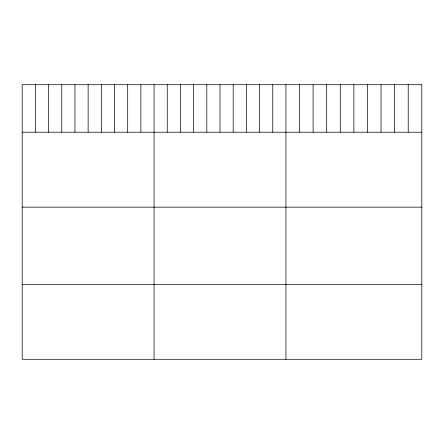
<?xml version="1.0" encoding="UTF-8"?>
<svg xmlns="http://www.w3.org/2000/svg" width="444" height="444" viewBox="0 0 444 444"><rect width="100%" height="100%" fill="white"/><g stroke="black" fill="none" stroke-linecap="round" stroke-linejoin="round"><path stroke-width="0.67" d="M22.2 132.223L421.8 132.223M22.2 207.154L421.8 207.154M22.2 284.354L421.8 284.354M408.214 84.715L408.214 132.223M394.627 84.715L394.627 132.223M381.041 84.715L381.041 132.223M367.454 84.715L367.454 132.223M353.868 84.715L353.868 132.223M340.282 84.715L340.282 132.223M326.695 84.715L326.695 132.223M313.109 84.715L313.109 132.223M299.522 84.715L299.522 132.223M285.936 84.715L285.936 359.285M272.749 84.715L272.749 132.223M259.562 84.715L259.562 132.223M246.376 84.715L246.376 132.223M233.189 84.715L233.189 132.223M220.002 84.715L220.002 132.223M206.815 84.715L206.815 132.223M193.628 84.715L193.628 132.223M180.442 84.715L180.442 132.223M167.255 84.715L167.255 132.223M154.068 84.715L154.068 359.285M140.881 84.715L140.881 132.223M127.694 84.715L127.694 132.223M114.508 84.715L114.508 132.223M101.321 84.715L101.321 132.223M88.134 84.715L88.134 132.223M74.947 84.715L74.947 132.223M61.76 84.715L61.76 132.223M48.574 84.715L48.574 132.223M35.387 84.715L35.387 132.223M421.8 84.715L22.2 84.715L22.2 359.285L421.8 359.285L421.8 84.715"/></g></svg>
